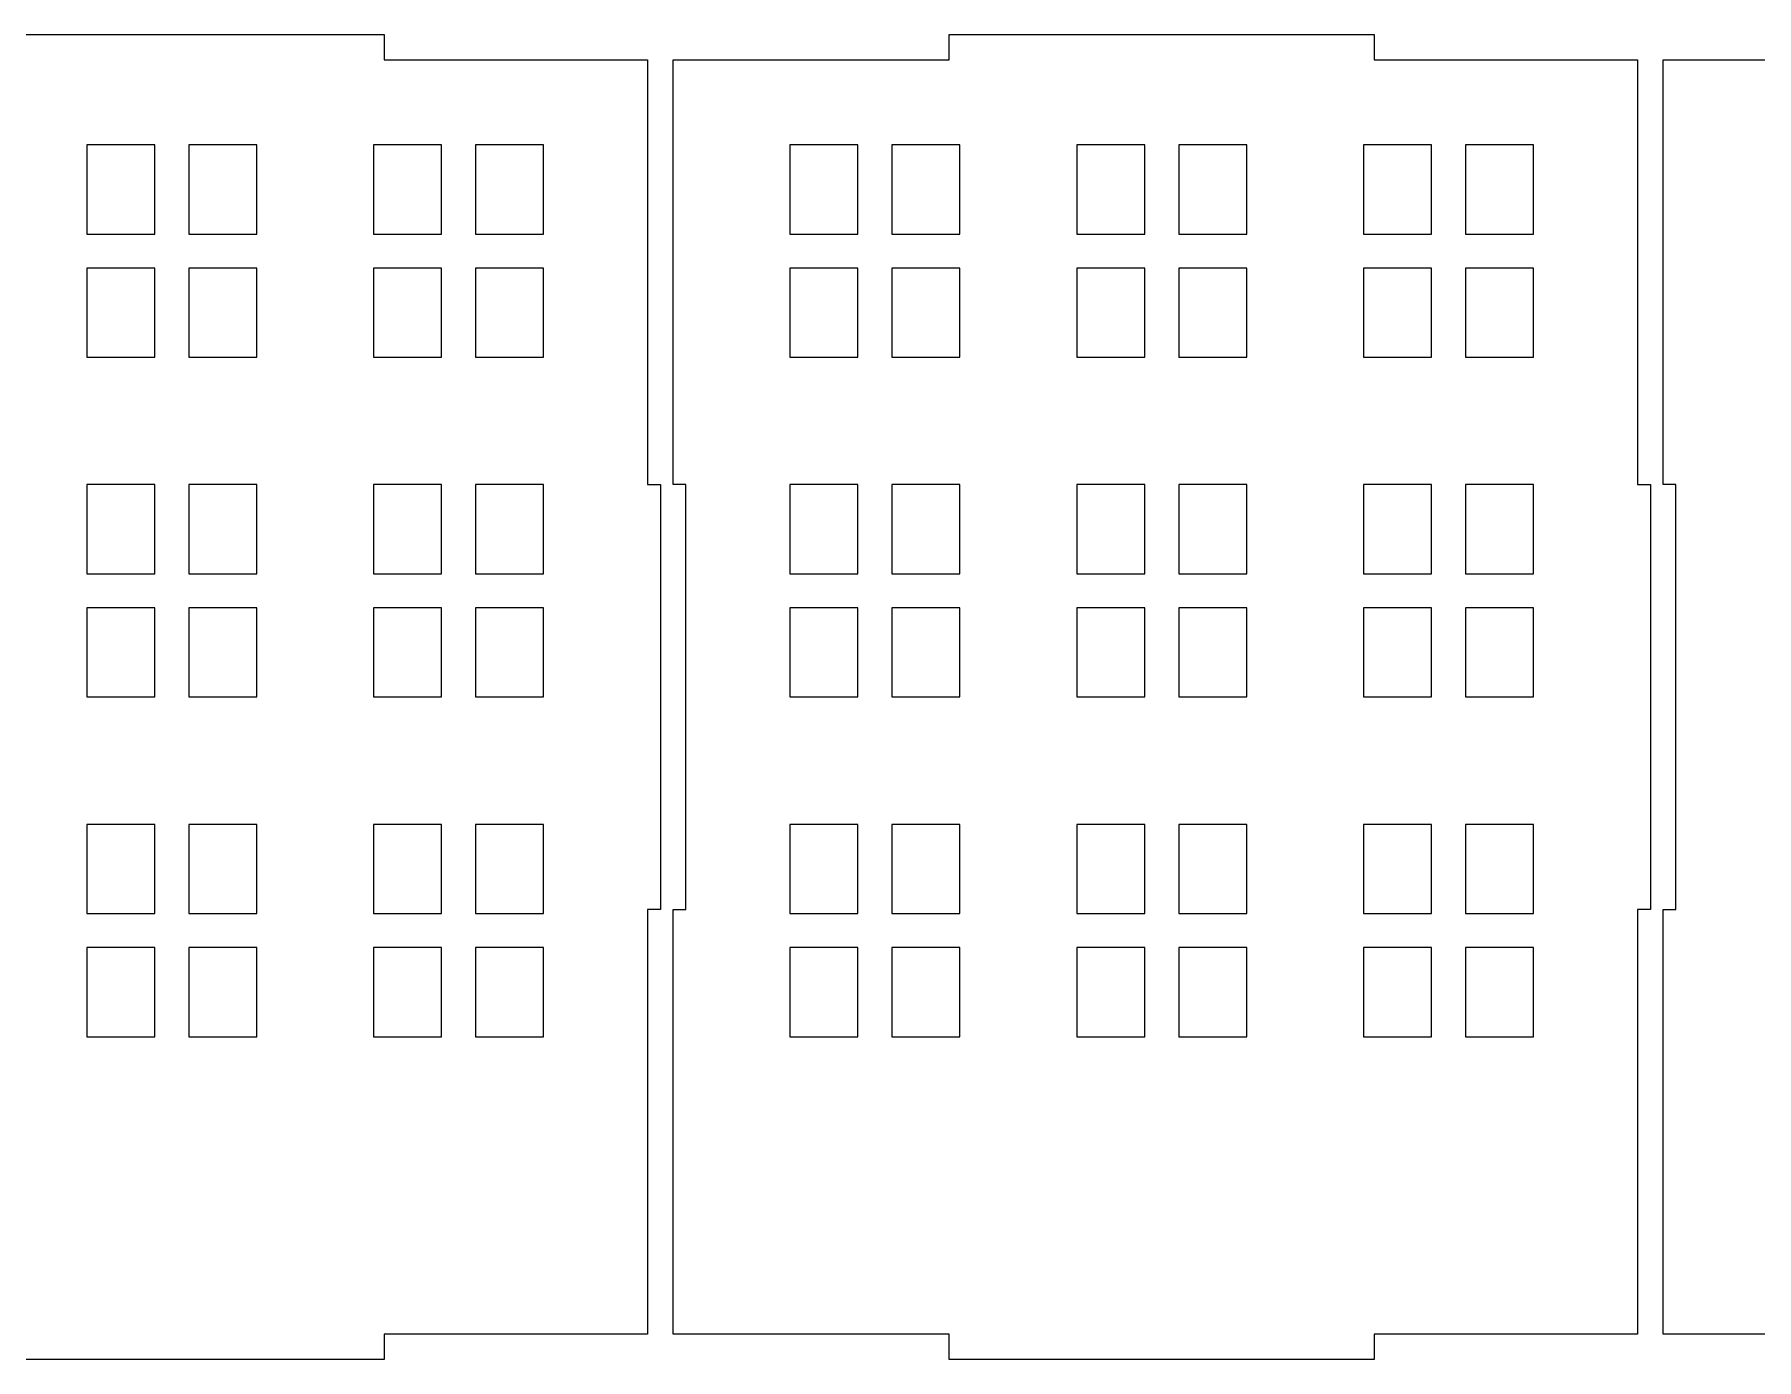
# Model space of a CAD drawing. Header units: millimetres. Extents: x -866 to 866, y -303 to 303.
# Drawn here: x -550.7 to -145.4, y -302.9 to 9.1 of the extents above; entities that cross this region are included whole.
import ezdxf

# ---------------------------------------------------------------- set-up
doc = ezdxf.new("R2010")
doc.units = ezdxf.units.MM
doc.header["$MEASUREMENT"] = 0
doc.layers.add('Camada 1', color=7, linetype='Continuous')

msp = doc.modelspace()

# ---------------------------------------------------------------- linework, layer by layer
at = {"layer": 'Camada 1', "color": 250, "lineweight": 20}
for points, knots in [([(-403.39, -196.8926), (-403.39, -196.8926), (-403.39, -96.8926), (-403.39, -96.8926), (-403.39, -96.8926), (-403.39, -96.8926), (-406.39, -96.8926), (-406.39, -96.8926), (-406.39, -96.8926), (-406.39, -96.8926), (-406.39, 3.1074), (-406.39, 3.1074), (-406.39, 3.1074), (-406.39, 3.1074), (-468.39, 3.1074), (-468.39, 3.1074), (-468.39, 3.1074), (-468.39, 3.1074), (-468.39, 9.1074), (-468.39, 9.1074), (-468.39, 9.1074), (-468.39, 9.1074), (-568.39, 9.1074), (-568.39, 9.1074), (-568.39, 9.1074), (-568.39, 9.1074), (-568.39, 3.1074), (-568.39, 3.1074), (-568.39, 3.1074), (-568.39, 3.1074), (-633.39, 3.1074), (-633.39, 3.1074), (-633.39, 3.1074), (-633.39, 3.1074), (-633.39, -96.8926), (-633.39, -96.8926), (-633.39, -96.8926), (-633.39, -96.8926), (-630.39, -96.8926), (-630.39, -96.8926), (-630.39, -96.8926), (-630.39, -96.8926), (-630.39, -196.8926), (-630.39, -196.8926), (-630.39, -196.8926), (-630.39, -196.8926), (-633.39, -196.8926), (-633.39, -196.8926), (-633.39, -196.8926), (-633.39, -196.8926), (-633.39, -296.8926), (-633.39, -296.8926), (-633.39, -296.8926), (-633.39, -296.8926), (-568.39, -296.8926), (-568.39, -296.8926), (-568.39, -296.8926), (-568.39, -296.8926), (-568.39, -302.8926), (-568.39, -302.8926), (-568.39, -302.8926), (-568.39, -302.8926), (-468.39, -302.8926), (-468.39, -302.8926), (-468.39, -302.8926), (-468.39, -302.8926), (-468.39, -296.8926), (-468.39, -296.8926), (-468.39, -296.8926), (-468.39, -296.8926), (-406.39, -296.8926), (-406.39, -296.8926), (-406.39, -296.8926), (-406.39, -296.8926), (-406.39, -196.8926), (-406.39, -196.8926), (-406.39, -196.8926), (-406.39, -196.8926), (-403.39, -196.8926), (-403.39, -196.8926)], [0, 0, 0, 0, 0.04761905, 0.04761905, 0.04761905, 0.04761905, 0.0952381, 0.0952381, 0.0952381, 0.0952381, 0.14285714, 0.14285714, 0.14285714, 0.14285714, 0.19047619, 0.19047619, 0.19047619, 0.19047619, 0.23809524, 0.23809524, 0.23809524, 0.23809524, 0.28571429, 0.28571429, 0.28571429, 0.28571429, 0.33333333, 0.33333333, 0.33333333, 0.33333333, 0.38095238, 0.38095238, 0.38095238, 0.38095238, 0.42857143, 0.42857143, 0.42857143, 0.42857143, 0.47619048, 0.47619048, 0.47619048, 0.47619048, 0.52380952, 0.52380952, 0.52380952, 0.52380952, 0.57142857, 0.57142857, 0.57142857, 0.57142857, 0.61904762, 0.61904762, 0.61904762, 0.61904762, 0.66666667, 0.66666667, 0.66666667, 0.66666667, 0.71428571, 0.71428571, 0.71428571, 0.71428571, 0.76190476, 0.76190476, 0.76190476, 0.76190476, 0.80952381, 0.80952381, 0.80952381, 0.80952381, 0.85714286, 0.85714286, 0.85714286, 0.85714286, 0.9047619, 0.9047619, 0.9047619, 0.9047619, 1, 1, 1, 1]), ([(-170.39, -196.8926), (-170.39, -196.8926), (-170.39, -96.8926), (-170.39, -96.8926), (-170.39, -96.8926), (-170.39, -96.8926), (-173.39, -96.8926), (-173.39, -96.8926), (-173.39, -96.8926), (-173.39, -96.8926), (-173.39, 3.1074), (-173.39, 3.1074), (-173.39, 3.1074), (-173.39, 3.1074), (-235.39, 3.1074), (-235.39, 3.1074), (-235.39, 3.1074), (-235.39, 3.1074), (-235.39, 9.1074), (-235.39, 9.1074), (-235.39, 9.1074), (-235.39, 9.1074), (-335.39, 9.1074), (-335.39, 9.1074), (-335.39, 9.1074), (-335.39, 9.1074), (-335.39, 3.1074), (-335.39, 3.1074), (-335.39, 3.1074), (-335.39, 3.1074), (-400.39, 3.1074), (-400.39, 3.1074), (-400.39, 3.1074), (-400.39, 3.1074), (-400.39, -96.8926), (-400.39, -96.8926), (-400.39, -96.8926), (-400.39, -96.8926), (-397.39, -96.8926), (-397.39, -96.8926), (-397.39, -96.8926), (-397.39, -96.8926), (-397.39, -196.8926), (-397.39, -196.8926), (-397.39, -196.8926), (-397.39, -196.8926), (-400.39, -196.8926), (-400.39, -196.8926), (-400.39, -196.8926), (-400.39, -196.8926), (-400.39, -296.8926), (-400.39, -296.8926), (-400.39, -296.8926), (-400.39, -296.8926), (-335.39, -296.8926), (-335.39, -296.8926), (-335.39, -296.8926), (-335.39, -296.8926), (-335.39, -302.8926), (-335.39, -302.8926), (-335.39, -302.8926), (-335.39, -302.8926), (-235.39, -302.8926), (-235.39, -302.8926), (-235.39, -302.8926), (-235.39, -302.8926), (-235.39, -296.8926), (-235.39, -296.8926), (-235.39, -296.8926), (-235.39, -296.8926), (-173.39, -296.8926), (-173.39, -296.8926), (-173.39, -296.8926), (-173.39, -296.8926), (-173.39, -196.8926), (-173.39, -196.8926), (-173.39, -196.8926), (-173.39, -196.8926), (-170.39, -196.8926), (-170.39, -196.8926)], [0, 0, 0, 0, 0.04761905, 0.04761905, 0.04761905, 0.04761905, 0.0952381, 0.0952381, 0.0952381, 0.0952381, 0.14285714, 0.14285714, 0.14285714, 0.14285714, 0.19047619, 0.19047619, 0.19047619, 0.19047619, 0.23809524, 0.23809524, 0.23809524, 0.23809524, 0.28571429, 0.28571429, 0.28571429, 0.28571429, 0.33333333, 0.33333333, 0.33333333, 0.33333333, 0.38095238, 0.38095238, 0.38095238, 0.38095238, 0.42857143, 0.42857143, 0.42857143, 0.42857143, 0.47619048, 0.47619048, 0.47619048, 0.47619048, 0.52380952, 0.52380952, 0.52380952, 0.52380952, 0.57142857, 0.57142857, 0.57142857, 0.57142857, 0.61904762, 0.61904762, 0.61904762, 0.61904762, 0.66666667, 0.66666667, 0.66666667, 0.66666667, 0.71428571, 0.71428571, 0.71428571, 0.71428571, 0.76190476, 0.76190476, 0.76190476, 0.76190476, 0.80952381, 0.80952381, 0.80952381, 0.80952381, 0.85714286, 0.85714286, 0.85714286, 0.85714286, 0.9047619, 0.9047619, 0.9047619, 0.9047619, 1, 1, 1, 1]), ([(62.61, -196.8926), (62.61, -196.8926), (62.61, -96.8926), (62.61, -96.8926), (62.61, -96.8926), (62.61, -96.8926), (59.61, -96.8926), (59.61, -96.8926), (59.61, -96.8926), (59.61, -96.8926), (59.61, 3.1074), (59.61, 3.1074), (59.61, 3.1074), (59.61, 3.1074), (-2.39, 3.1074), (-2.39, 3.1074), (-2.39, 3.1074), (-2.39, 3.1074), (-2.39, 9.1074), (-2.39, 9.1074), (-2.39, 9.1074), (-2.39, 9.1074), (-102.39, 9.1074), (-102.39, 9.1074), (-102.39, 9.1074), (-102.39, 9.1074), (-102.39, 3.1074), (-102.39, 3.1074), (-102.39, 3.1074), (-102.39, 3.1074), (-167.39, 3.1074), (-167.39, 3.1074), (-167.39, 3.1074), (-167.39, 3.1074), (-167.39, -96.8926), (-167.39, -96.8926), (-167.39, -96.8926), (-167.39, -96.8926), (-164.39, -96.8926), (-164.39, -96.8926), (-164.39, -96.8926), (-164.39, -96.8926), (-164.39, -196.8926), (-164.39, -196.8926), (-164.39, -196.8926), (-164.39, -196.8926), (-167.39, -196.8926), (-167.39, -196.8926), (-167.39, -196.8926), (-167.39, -196.8926), (-167.39, -296.8926), (-167.39, -296.8926), (-167.39, -296.8926), (-167.39, -296.8926), (-102.39, -296.8926), (-102.39, -296.8926), (-102.39, -296.8926), (-102.39, -296.8926), (-102.39, -302.8926), (-102.39, -302.8926), (-102.39, -302.8926), (-102.39, -302.8926), (-2.39, -302.8926), (-2.39, -302.8926), (-2.39, -302.8926), (-2.39, -302.8926), (-2.39, -296.8926), (-2.39, -296.8926), (-2.39, -296.8926), (-2.39, -296.8926), (59.61, -296.8926), (59.61, -296.8926), (59.61, -296.8926), (59.61, -296.8926), (59.61, -196.8926), (59.61, -196.8926), (59.61, -196.8926), (59.61, -196.8926), (62.61, -196.8926), (62.61, -196.8926)], [0, 0, 0, 0, 0.04761905, 0.04761905, 0.04761905, 0.04761905, 0.0952381, 0.0952381, 0.0952381, 0.0952381, 0.14285714, 0.14285714, 0.14285714, 0.14285714, 0.19047619, 0.19047619, 0.19047619, 0.19047619, 0.23809524, 0.23809524, 0.23809524, 0.23809524, 0.28571429, 0.28571429, 0.28571429, 0.28571429, 0.33333333, 0.33333333, 0.33333333, 0.33333333, 0.38095238, 0.38095238, 0.38095238, 0.38095238, 0.42857143, 0.42857143, 0.42857143, 0.42857143, 0.47619048, 0.47619048, 0.47619048, 0.47619048, 0.52380952, 0.52380952, 0.52380952, 0.52380952, 0.57142857, 0.57142857, 0.57142857, 0.57142857, 0.61904762, 0.61904762, 0.61904762, 0.61904762, 0.66666667, 0.66666667, 0.66666667, 0.66666667, 0.71428571, 0.71428571, 0.71428571, 0.71428571, 0.76190476, 0.76190476, 0.76190476, 0.76190476, 0.80952381, 0.80952381, 0.80952381, 0.80952381, 0.85714286, 0.85714286, 0.85714286, 0.85714286, 0.9047619, 0.9047619, 0.9047619, 0.9047619, 1, 1, 1, 1]), ([(-522.39, -37.8926), (-522.39, -37.8926), (-538.39, -37.8926), (-538.39, -37.8926), (-538.39, -37.8926), (-538.39, -37.8926), (-538.39, -16.8926), (-538.39, -16.8926), (-538.39, -16.8926), (-538.39, -16.8926), (-522.39, -16.8926), (-522.39, -16.8926), (-522.39, -16.8926), (-522.39, -16.8926), (-522.39, -37.8926), (-522.39, -37.8926)], [0, 0, 0, 0, 0.2, 0.2, 0.2, 0.2, 0.4, 0.4, 0.4, 0.4, 0.6, 0.6, 0.6, 0.6, 1, 1, 1, 1]), ([(-514.39, -37.8926), (-514.39, -37.8926), (-514.39, -16.8926), (-514.39, -16.8926), (-514.39, -16.8926), (-514.39, -16.8926), (-498.39, -16.8926), (-498.39, -16.8926), (-498.39, -16.8926), (-498.39, -16.8926), (-498.39, -37.8926), (-498.39, -37.8926), (-498.39, -37.8926), (-498.39, -37.8926), (-514.39, -37.8926), (-514.39, -37.8926)], [0, 0, 0, 0, 0.2, 0.2, 0.2, 0.2, 0.4, 0.4, 0.4, 0.4, 0.6, 0.6, 0.6, 0.6, 1, 1, 1, 1]), ([(-454.89, -37.8926), (-454.89, -37.8926), (-470.89, -37.8926), (-470.89, -37.8926), (-470.89, -37.8926), (-470.89, -37.8926), (-470.89, -16.8926), (-470.89, -16.8926), (-470.89, -16.8926), (-470.89, -16.8926), (-454.89, -16.8926), (-454.89, -16.8926), (-454.89, -16.8926), (-454.89, -16.8926), (-454.89, -37.8926), (-454.89, -37.8926)], [0, 0, 0, 0, 0.2, 0.2, 0.2, 0.2, 0.4, 0.4, 0.4, 0.4, 0.6, 0.6, 0.6, 0.6, 1, 1, 1, 1]), ([(-446.89, -37.8926), (-446.89, -37.8926), (-446.89, -16.8926), (-446.89, -16.8926), (-446.89, -16.8926), (-446.89, -16.8926), (-430.89, -16.8926), (-430.89, -16.8926), (-430.89, -16.8926), (-430.89, -16.8926), (-430.89, -37.8926), (-430.89, -37.8926), (-430.89, -37.8926), (-430.89, -37.8926), (-446.89, -37.8926), (-446.89, -37.8926)], [0, 0, 0, 0, 0.2, 0.2, 0.2, 0.2, 0.4, 0.4, 0.4, 0.4, 0.6, 0.6, 0.6, 0.6, 1, 1, 1, 1]), ([(-356.89, -37.8926), (-356.89, -37.8926), (-372.89, -37.8926), (-372.89, -37.8926), (-372.89, -37.8926), (-372.89, -37.8926), (-372.89, -16.8926), (-372.89, -16.8926), (-372.89, -16.8926), (-372.89, -16.8926), (-356.89, -16.8926), (-356.89, -16.8926), (-356.89, -16.8926), (-356.89, -16.8926), (-356.89, -37.8926), (-356.89, -37.8926)], [0, 0, 0, 0, 0.2, 0.2, 0.2, 0.2, 0.4, 0.4, 0.4, 0.4, 0.6, 0.6, 0.6, 0.6, 1, 1, 1, 1]), ([(-332.89, -37.8926), (-332.89, -37.8926), (-348.89, -37.8926), (-348.89, -37.8926), (-348.89, -37.8926), (-348.89, -37.8926), (-348.89, -16.8926), (-348.89, -16.8926), (-348.89, -16.8926), (-348.89, -16.8926), (-332.89, -16.8926), (-332.89, -16.8926), (-332.89, -16.8926), (-332.89, -16.8926), (-332.89, -37.8926), (-332.89, -37.8926)], [0, 0, 0, 0, 0.2, 0.2, 0.2, 0.2, 0.4, 0.4, 0.4, 0.4, 0.6, 0.6, 0.6, 0.6, 1, 1, 1, 1]), ([(-289.39, -37.8926), (-289.39, -37.8926), (-305.39, -37.8926), (-305.39, -37.8926), (-305.39, -37.8926), (-305.39, -37.8926), (-305.39, -16.8926), (-305.39, -16.8926), (-305.39, -16.8926), (-305.39, -16.8926), (-289.39, -16.8926), (-289.39, -16.8926), (-289.39, -16.8926), (-289.39, -16.8926), (-289.39, -37.8926), (-289.39, -37.8926)], [0, 0, 0, 0, 0.2, 0.2, 0.2, 0.2, 0.4, 0.4, 0.4, 0.4, 0.6, 0.6, 0.6, 0.6, 1, 1, 1, 1]), ([(-281.39, -37.8926), (-281.39, -37.8926), (-281.39, -16.8926), (-281.39, -16.8926), (-281.39, -16.8926), (-281.39, -16.8926), (-265.39, -16.8926), (-265.39, -16.8926), (-265.39, -16.8926), (-265.39, -16.8926), (-265.39, -37.8926), (-265.39, -37.8926), (-265.39, -37.8926), (-265.39, -37.8926), (-281.39, -37.8926), (-281.39, -37.8926)], [0, 0, 0, 0, 0.2, 0.2, 0.2, 0.2, 0.4, 0.4, 0.4, 0.4, 0.6, 0.6, 0.6, 0.6, 1, 1, 1, 1]), ([(-221.89, -37.8926), (-221.89, -37.8926), (-237.89, -37.8926), (-237.89, -37.8926), (-237.89, -37.8926), (-237.89, -37.8926), (-237.89, -16.8926), (-237.89, -16.8926), (-237.89, -16.8926), (-237.89, -16.8926), (-221.89, -16.8926), (-221.89, -16.8926), (-221.89, -16.8926), (-221.89, -16.8926), (-221.89, -37.8926), (-221.89, -37.8926)], [0, 0, 0, 0, 0.2, 0.2, 0.2, 0.2, 0.4, 0.4, 0.4, 0.4, 0.6, 0.6, 0.6, 0.6, 1, 1, 1, 1]), ([(-213.89, -37.8926), (-213.89, -37.8926), (-213.89, -16.8926), (-213.89, -16.8926), (-213.89, -16.8926), (-213.89, -16.8926), (-197.89, -16.8926), (-197.89, -16.8926), (-197.89, -16.8926), (-197.89, -16.8926), (-197.89, -37.8926), (-197.89, -37.8926), (-197.89, -37.8926), (-197.89, -37.8926), (-213.89, -37.8926), (-213.89, -37.8926)], [0, 0, 0, 0, 0.2, 0.2, 0.2, 0.2, 0.4, 0.4, 0.4, 0.4, 0.6, 0.6, 0.6, 0.6, 1, 1, 1, 1]), ([(-522.39, -66.8926), (-522.39, -66.8926), (-538.39, -66.8926), (-538.39, -66.8926), (-538.39, -66.8926), (-538.39, -66.8926), (-538.39, -45.8926), (-538.39, -45.8926), (-538.39, -45.8926), (-538.39, -45.8926), (-522.39, -45.8926), (-522.39, -45.8926), (-522.39, -45.8926), (-522.39, -45.8926), (-522.39, -66.8926), (-522.39, -66.8926)], [0, 0, 0, 0, 0.2, 0.2, 0.2, 0.2, 0.4, 0.4, 0.4, 0.4, 0.6, 0.6, 0.6, 0.6, 1, 1, 1, 1]), ([(-498.39, -66.8926), (-498.39, -66.8926), (-514.39, -66.8926), (-514.39, -66.8926), (-514.39, -66.8926), (-514.39, -66.8926), (-514.39, -45.8926), (-514.39, -45.8926), (-514.39, -45.8926), (-514.39, -45.8926), (-498.39, -45.8926), (-498.39, -45.8926), (-498.39, -45.8926), (-498.39, -45.8926), (-498.39, -66.8926), (-498.39, -66.8926)], [0, 0, 0, 0, 0.2, 0.2, 0.2, 0.2, 0.4, 0.4, 0.4, 0.4, 0.6, 0.6, 0.6, 0.6, 1, 1, 1, 1]), ([(-470.89, -66.8926), (-470.89, -66.8926), (-470.89, -45.8926), (-470.89, -45.8926), (-470.89, -45.8926), (-470.89, -45.8926), (-454.89, -45.8926), (-454.89, -45.8926), (-454.89, -45.8926), (-454.89, -45.8926), (-454.89, -66.8926), (-454.89, -66.8926), (-454.89, -66.8926), (-454.89, -66.8926), (-470.89, -66.8926), (-470.89, -66.8926)], [0, 0, 0, 0, 0.2, 0.2, 0.2, 0.2, 0.4, 0.4, 0.4, 0.4, 0.6, 0.6, 0.6, 0.6, 1, 1, 1, 1]), ([(-446.89, -66.8926), (-446.89, -66.8926), (-446.89, -45.8926), (-446.89, -45.8926), (-446.89, -45.8926), (-446.89, -45.8926), (-430.89, -45.8926), (-430.89, -45.8926), (-430.89, -45.8926), (-430.89, -45.8926), (-430.89, -66.8926), (-430.89, -66.8926), (-430.89, -66.8926), (-430.89, -66.8926), (-446.89, -66.8926), (-446.89, -66.8926)], [0, 0, 0, 0, 0.2, 0.2, 0.2, 0.2, 0.4, 0.4, 0.4, 0.4, 0.6, 0.6, 0.6, 0.6, 1, 1, 1, 1]), ([(-356.89, -66.8926), (-356.89, -66.8926), (-372.89, -66.8926), (-372.89, -66.8926), (-372.89, -66.8926), (-372.89, -66.8926), (-372.89, -45.8926), (-372.89, -45.8926), (-372.89, -45.8926), (-372.89, -45.8926), (-356.89, -45.8926), (-356.89, -45.8926), (-356.89, -45.8926), (-356.89, -45.8926), (-356.89, -66.8926), (-356.89, -66.8926)], [0, 0, 0, 0, 0.2, 0.2, 0.2, 0.2, 0.4, 0.4, 0.4, 0.4, 0.6, 0.6, 0.6, 0.6, 1, 1, 1, 1]), ([(-332.89, -66.8926), (-332.89, -66.8926), (-348.89, -66.8926), (-348.89, -66.8926), (-348.89, -66.8926), (-348.89, -66.8926), (-348.89, -45.8926), (-348.89, -45.8926), (-348.89, -45.8926), (-348.89, -45.8926), (-332.89, -45.8926), (-332.89, -45.8926), (-332.89, -45.8926), (-332.89, -45.8926), (-332.89, -66.8926), (-332.89, -66.8926)], [0, 0, 0, 0, 0.2, 0.2, 0.2, 0.2, 0.4, 0.4, 0.4, 0.4, 0.6, 0.6, 0.6, 0.6, 1, 1, 1, 1]), ([(-289.39, -66.8926), (-289.39, -66.8926), (-305.39, -66.8926), (-305.39, -66.8926), (-305.39, -66.8926), (-305.39, -66.8926), (-305.39, -45.8926), (-305.39, -45.8926), (-305.39, -45.8926), (-305.39, -45.8926), (-289.39, -45.8926), (-289.39, -45.8926), (-289.39, -45.8926), (-289.39, -45.8926), (-289.39, -66.8926), (-289.39, -66.8926)], [0, 0, 0, 0, 0.2, 0.2, 0.2, 0.2, 0.4, 0.4, 0.4, 0.4, 0.6, 0.6, 0.6, 0.6, 1, 1, 1, 1]), ([(-265.39, -66.8926), (-265.39, -66.8926), (-281.39, -66.8926), (-281.39, -66.8926), (-281.39, -66.8926), (-281.39, -66.8926), (-281.39, -45.8926), (-281.39, -45.8926), (-281.39, -45.8926), (-281.39, -45.8926), (-265.39, -45.8926), (-265.39, -45.8926), (-265.39, -45.8926), (-265.39, -45.8926), (-265.39, -66.8926), (-265.39, -66.8926)], [0, 0, 0, 0, 0.2, 0.2, 0.2, 0.2, 0.4, 0.4, 0.4, 0.4, 0.6, 0.6, 0.6, 0.6, 1, 1, 1, 1]), ([(-237.89, -66.8926), (-237.89, -66.8926), (-237.89, -45.8926), (-237.89, -45.8926), (-237.89, -45.8926), (-237.89, -45.8926), (-221.89, -45.8926), (-221.89, -45.8926), (-221.89, -45.8926), (-221.89, -45.8926), (-221.89, -66.8926), (-221.89, -66.8926), (-221.89, -66.8926), (-221.89, -66.8926), (-237.89, -66.8926), (-237.89, -66.8926)], [0, 0, 0, 0, 0.2, 0.2, 0.2, 0.2, 0.4, 0.4, 0.4, 0.4, 0.6, 0.6, 0.6, 0.6, 1, 1, 1, 1]), ([(-213.89, -66.8926), (-213.89, -66.8926), (-213.89, -45.8926), (-213.89, -45.8926), (-213.89, -45.8926), (-213.89, -45.8926), (-197.89, -45.8926), (-197.89, -45.8926), (-197.89, -45.8926), (-197.89, -45.8926), (-197.89, -66.8926), (-197.89, -66.8926), (-197.89, -66.8926), (-197.89, -66.8926), (-213.89, -66.8926), (-213.89, -66.8926)], [0, 0, 0, 0, 0.2, 0.2, 0.2, 0.2, 0.4, 0.4, 0.4, 0.4, 0.6, 0.6, 0.6, 0.6, 1, 1, 1, 1]), ([(-538.39, -117.8926), (-538.39, -117.8926), (-538.39, -96.8926), (-538.39, -96.8926), (-538.39, -96.8926), (-538.39, -96.8926), (-522.39, -96.8926), (-522.39, -96.8926), (-522.39, -96.8926), (-522.39, -96.8926), (-522.39, -117.8926), (-522.39, -117.8926), (-522.39, -117.8926), (-522.39, -117.8926), (-538.39, -117.8926), (-538.39, -117.8926)], [0, 0, 0, 0, 0.2, 0.2, 0.2, 0.2, 0.4, 0.4, 0.4, 0.4, 0.6, 0.6, 0.6, 0.6, 1, 1, 1, 1]), ([(-514.39, -117.8926), (-514.39, -117.8926), (-514.39, -96.8926), (-514.39, -96.8926), (-514.39, -96.8926), (-514.39, -96.8926), (-498.39, -96.8926), (-498.39, -96.8926), (-498.39, -96.8926), (-498.39, -96.8926), (-498.39, -117.8926), (-498.39, -117.8926), (-498.39, -117.8926), (-498.39, -117.8926), (-514.39, -117.8926), (-514.39, -117.8926)], [0, 0, 0, 0, 0.2, 0.2, 0.2, 0.2, 0.4, 0.4, 0.4, 0.4, 0.6, 0.6, 0.6, 0.6, 1, 1, 1, 1]), ([(-470.89, -117.8926), (-470.89, -117.8926), (-470.89, -96.8926), (-470.89, -96.8926), (-470.89, -96.8926), (-470.89, -96.8926), (-454.89, -96.8926), (-454.89, -96.8926), (-454.89, -96.8926), (-454.89, -96.8926), (-454.89, -117.8926), (-454.89, -117.8926), (-454.89, -117.8926), (-454.89, -117.8926), (-470.89, -117.8926), (-470.89, -117.8926)], [0, 0, 0, 0, 0.2, 0.2, 0.2, 0.2, 0.4, 0.4, 0.4, 0.4, 0.6, 0.6, 0.6, 0.6, 1, 1, 1, 1]), ([(-446.89, -117.8926), (-446.89, -117.8926), (-446.89, -96.8926), (-446.89, -96.8926), (-446.89, -96.8926), (-446.89, -96.8926), (-430.89, -96.8926), (-430.89, -96.8926), (-430.89, -96.8926), (-430.89, -96.8926), (-430.89, -117.8926), (-430.89, -117.8926), (-430.89, -117.8926), (-430.89, -117.8926), (-446.89, -117.8926), (-446.89, -117.8926)], [0, 0, 0, 0, 0.2, 0.2, 0.2, 0.2, 0.4, 0.4, 0.4, 0.4, 0.6, 0.6, 0.6, 0.6, 1, 1, 1, 1]), ([(-356.89, -96.8926), (-356.89, -96.8926), (-356.89, -117.8926), (-356.89, -117.8926), (-356.89, -117.8926), (-356.89, -117.8926), (-372.89, -117.8926), (-372.89, -117.8926), (-372.89, -117.8926), (-372.89, -117.8926), (-372.89, -96.8926), (-372.89, -96.8926), (-372.89, -96.8926), (-372.89, -96.8926), (-356.89, -96.8926), (-356.89, -96.8926)], [0, 0, 0, 0, 0.2, 0.2, 0.2, 0.2, 0.4, 0.4, 0.4, 0.4, 0.6, 0.6, 0.6, 0.6, 1, 1, 1, 1]), ([(-332.89, -96.8926), (-332.89, -96.8926), (-332.89, -117.8926), (-332.89, -117.8926), (-332.89, -117.8926), (-332.89, -117.8926), (-348.89, -117.8926), (-348.89, -117.8926), (-348.89, -117.8926), (-348.89, -117.8926), (-348.89, -96.8926), (-348.89, -96.8926), (-348.89, -96.8926), (-348.89, -96.8926), (-332.89, -96.8926), (-332.89, -96.8926)], [0, 0, 0, 0, 0.2, 0.2, 0.2, 0.2, 0.4, 0.4, 0.4, 0.4, 0.6, 0.6, 0.6, 0.6, 1, 1, 1, 1]), ([(-305.39, -117.8926), (-305.39, -117.8926), (-305.39, -96.8926), (-305.39, -96.8926), (-305.39, -96.8926), (-305.39, -96.8926), (-289.39, -96.8926), (-289.39, -96.8926), (-289.39, -96.8926), (-289.39, -96.8926), (-289.39, -117.8926), (-289.39, -117.8926), (-289.39, -117.8926), (-289.39, -117.8926), (-305.39, -117.8926), (-305.39, -117.8926)], [0, 0, 0, 0, 0.2, 0.2, 0.2, 0.2, 0.4, 0.4, 0.4, 0.4, 0.6, 0.6, 0.6, 0.6, 1, 1, 1, 1]), ([(-281.39, -117.8926), (-281.39, -117.8926), (-281.39, -96.8926), (-281.39, -96.8926), (-281.39, -96.8926), (-281.39, -96.8926), (-265.39, -96.8926), (-265.39, -96.8926), (-265.39, -96.8926), (-265.39, -96.8926), (-265.39, -117.8926), (-265.39, -117.8926), (-265.39, -117.8926), (-265.39, -117.8926), (-281.39, -117.8926), (-281.39, -117.8926)], [0, 0, 0, 0, 0.2, 0.2, 0.2, 0.2, 0.4, 0.4, 0.4, 0.4, 0.6, 0.6, 0.6, 0.6, 1, 1, 1, 1]), ([(-237.89, -117.8926), (-237.89, -117.8926), (-237.89, -96.8926), (-237.89, -96.8926), (-237.89, -96.8926), (-237.89, -96.8926), (-221.89, -96.8926), (-221.89, -96.8926), (-221.89, -96.8926), (-221.89, -96.8926), (-221.89, -117.8926), (-221.89, -117.8926), (-221.89, -117.8926), (-221.89, -117.8926), (-237.89, -117.8926), (-237.89, -117.8926)], [0, 0, 0, 0, 0.2, 0.2, 0.2, 0.2, 0.4, 0.4, 0.4, 0.4, 0.6, 0.6, 0.6, 0.6, 1, 1, 1, 1]), ([(-213.89, -117.8926), (-213.89, -117.8926), (-213.89, -96.8926), (-213.89, -96.8926), (-213.89, -96.8926), (-213.89, -96.8926), (-197.89, -96.8926), (-197.89, -96.8926), (-197.89, -96.8926), (-197.89, -96.8926), (-197.89, -117.8926), (-197.89, -117.8926), (-197.89, -117.8926), (-197.89, -117.8926), (-213.89, -117.8926), (-213.89, -117.8926)], [0, 0, 0, 0, 0.2, 0.2, 0.2, 0.2, 0.4, 0.4, 0.4, 0.4, 0.6, 0.6, 0.6, 0.6, 1, 1, 1, 1]), ([(-538.39, -146.8926), (-538.39, -146.8926), (-538.39, -125.8926), (-538.39, -125.8926), (-538.39, -125.8926), (-538.39, -125.8926), (-522.39, -125.8926), (-522.39, -125.8926), (-522.39, -125.8926), (-522.39, -125.8926), (-522.39, -146.8926), (-522.39, -146.8926), (-522.39, -146.8926), (-522.39, -146.8926), (-538.39, -146.8926), (-538.39, -146.8926)], [0, 0, 0, 0, 0.2, 0.2, 0.2, 0.2, 0.4, 0.4, 0.4, 0.4, 0.6, 0.6, 0.6, 0.6, 1, 1, 1, 1]), ([(-514.39, -146.8926), (-514.39, -146.8926), (-514.39, -125.8926), (-514.39, -125.8926), (-514.39, -125.8926), (-514.39, -125.8926), (-498.39, -125.8926), (-498.39, -125.8926), (-498.39, -125.8926), (-498.39, -125.8926), (-498.39, -146.8926), (-498.39, -146.8926), (-498.39, -146.8926), (-498.39, -146.8926), (-514.39, -146.8926), (-514.39, -146.8926)], [0, 0, 0, 0, 0.2, 0.2, 0.2, 0.2, 0.4, 0.4, 0.4, 0.4, 0.6, 0.6, 0.6, 0.6, 1, 1, 1, 1]), ([(-470.89, -146.8926), (-470.89, -146.8926), (-470.89, -125.8926), (-470.89, -125.8926), (-470.89, -125.8926), (-470.89, -125.8926), (-454.89, -125.8926), (-454.89, -125.8926), (-454.89, -125.8926), (-454.89, -125.8926), (-454.89, -146.8926), (-454.89, -146.8926), (-454.89, -146.8926), (-454.89, -146.8926), (-470.89, -146.8926), (-470.89, -146.8926)], [0, 0, 0, 0, 0.2, 0.2, 0.2, 0.2, 0.4, 0.4, 0.4, 0.4, 0.6, 0.6, 0.6, 0.6, 1, 1, 1, 1]), ([(-446.89, -146.8926), (-446.89, -146.8926), (-446.89, -125.8926), (-446.89, -125.8926), (-446.89, -125.8926), (-446.89, -125.8926), (-430.89, -125.8926), (-430.89, -125.8926), (-430.89, -125.8926), (-430.89, -125.8926), (-430.89, -146.8926), (-430.89, -146.8926), (-430.89, -146.8926), (-430.89, -146.8926), (-446.89, -146.8926), (-446.89, -146.8926)], [0, 0, 0, 0, 0.2, 0.2, 0.2, 0.2, 0.4, 0.4, 0.4, 0.4, 0.6, 0.6, 0.6, 0.6, 1, 1, 1, 1]), ([(-356.89, -125.8926), (-356.89, -125.8926), (-356.89, -146.8926), (-356.89, -146.8926), (-356.89, -146.8926), (-356.89, -146.8926), (-372.89, -146.8926), (-372.89, -146.8926), (-372.89, -146.8926), (-372.89, -146.8926), (-372.89, -125.8926), (-372.89, -125.8926), (-372.89, -125.8926), (-372.89, -125.8926), (-356.89, -125.8926), (-356.89, -125.8926)], [0, 0, 0, 0, 0.2, 0.2, 0.2, 0.2, 0.4, 0.4, 0.4, 0.4, 0.6, 0.6, 0.6, 0.6, 1, 1, 1, 1]), ([(-332.89, -125.8926), (-332.89, -125.8926), (-332.89, -146.8926), (-332.89, -146.8926), (-332.89, -146.8926), (-332.89, -146.8926), (-348.89, -146.8926), (-348.89, -146.8926), (-348.89, -146.8926), (-348.89, -146.8926), (-348.89, -125.8926), (-348.89, -125.8926), (-348.89, -125.8926), (-348.89, -125.8926), (-332.89, -125.8926), (-332.89, -125.8926)], [0, 0, 0, 0, 0.2, 0.2, 0.2, 0.2, 0.4, 0.4, 0.4, 0.4, 0.6, 0.6, 0.6, 0.6, 1, 1, 1, 1]), ([(-305.39, -146.8926), (-305.39, -146.8926), (-305.39, -125.8926), (-305.39, -125.8926), (-305.39, -125.8926), (-305.39, -125.8926), (-289.39, -125.8926), (-289.39, -125.8926), (-289.39, -125.8926), (-289.39, -125.8926), (-289.39, -146.8926), (-289.39, -146.8926), (-289.39, -146.8926), (-289.39, -146.8926), (-305.39, -146.8926), (-305.39, -146.8926)], [0, 0, 0, 0, 0.2, 0.2, 0.2, 0.2, 0.4, 0.4, 0.4, 0.4, 0.6, 0.6, 0.6, 0.6, 1, 1, 1, 1]), ([(-281.39, -146.8926), (-281.39, -146.8926), (-281.39, -125.8926), (-281.39, -125.8926), (-281.39, -125.8926), (-281.39, -125.8926), (-265.39, -125.8926), (-265.39, -125.8926), (-265.39, -125.8926), (-265.39, -125.8926), (-265.39, -146.8926), (-265.39, -146.8926), (-265.39, -146.8926), (-265.39, -146.8926), (-281.39, -146.8926), (-281.39, -146.8926)], [0, 0, 0, 0, 0.2, 0.2, 0.2, 0.2, 0.4, 0.4, 0.4, 0.4, 0.6, 0.6, 0.6, 0.6, 1, 1, 1, 1]), ([(-237.89, -146.8926), (-237.89, -146.8926), (-237.89, -125.8926), (-237.89, -125.8926), (-237.89, -125.8926), (-237.89, -125.8926), (-221.89, -125.8926), (-221.89, -125.8926), (-221.89, -125.8926), (-221.89, -125.8926), (-221.89, -146.8926), (-221.89, -146.8926), (-221.89, -146.8926), (-221.89, -146.8926), (-237.89, -146.8926), (-237.89, -146.8926)], [0, 0, 0, 0, 0.2, 0.2, 0.2, 0.2, 0.4, 0.4, 0.4, 0.4, 0.6, 0.6, 0.6, 0.6, 1, 1, 1, 1]), ([(-213.89, -146.8926), (-213.89, -146.8926), (-213.89, -125.8926), (-213.89, -125.8926), (-213.89, -125.8926), (-213.89, -125.8926), (-197.89, -125.8926), (-197.89, -125.8926), (-197.89, -125.8926), (-197.89, -125.8926), (-197.89, -146.8926), (-197.89, -146.8926), (-197.89, -146.8926), (-197.89, -146.8926), (-213.89, -146.8926), (-213.89, -146.8926)], [0, 0, 0, 0, 0.2, 0.2, 0.2, 0.2, 0.4, 0.4, 0.4, 0.4, 0.6, 0.6, 0.6, 0.6, 1, 1, 1, 1]), ([(-538.39, -176.8926), (-538.39, -176.8926), (-522.39, -176.8926), (-522.39, -176.8926), (-522.39, -176.8926), (-522.39, -176.8926), (-522.39, -197.8926), (-522.39, -197.8926), (-522.39, -197.8926), (-522.39, -197.8926), (-538.39, -197.8926), (-538.39, -197.8926), (-538.39, -197.8926), (-538.39, -197.8926), (-538.39, -176.8926), (-538.39, -176.8926)], [0, 0, 0, 0, 0.2, 0.2, 0.2, 0.2, 0.4, 0.4, 0.4, 0.4, 0.6, 0.6, 0.6, 0.6, 1, 1, 1, 1]), ([(-514.39, -197.8926), (-514.39, -197.8926), (-514.39, -176.8926), (-514.39, -176.8926), (-514.39, -176.8926), (-514.39, -176.8926), (-498.39, -176.8926), (-498.39, -176.8926), (-498.39, -176.8926), (-498.39, -176.8926), (-498.39, -197.8926), (-498.39, -197.8926), (-498.39, -197.8926), (-498.39, -197.8926), (-514.39, -197.8926), (-514.39, -197.8926)], [0, 0, 0, 0, 0.2, 0.2, 0.2, 0.2, 0.4, 0.4, 0.4, 0.4, 0.6, 0.6, 0.6, 0.6, 1, 1, 1, 1]), ([(-470.89, -197.8926), (-470.89, -197.8926), (-470.89, -176.8926), (-470.89, -176.8926), (-470.89, -176.8926), (-470.89, -176.8926), (-454.89, -176.8926), (-454.89, -176.8926), (-454.89, -176.8926), (-454.89, -176.8926), (-454.89, -197.8926), (-454.89, -197.8926), (-454.89, -197.8926), (-454.89, -197.8926), (-470.89, -197.8926), (-470.89, -197.8926)], [0, 0, 0, 0, 0.2, 0.2, 0.2, 0.2, 0.4, 0.4, 0.4, 0.4, 0.6, 0.6, 0.6, 0.6, 1, 1, 1, 1]), ([(-446.89, -197.8926), (-446.89, -197.8926), (-446.89, -176.8926), (-446.89, -176.8926), (-446.89, -176.8926), (-446.89, -176.8926), (-430.89, -176.8926), (-430.89, -176.8926), (-430.89, -176.8926), (-430.89, -176.8926), (-430.89, -197.8926), (-430.89, -197.8926), (-430.89, -197.8926), (-430.89, -197.8926), (-446.89, -197.8926), (-446.89, -197.8926)], [0, 0, 0, 0, 0.2, 0.2, 0.2, 0.2, 0.4, 0.4, 0.4, 0.4, 0.6, 0.6, 0.6, 0.6, 1, 1, 1, 1]), ([(-356.89, -176.8926), (-356.89, -176.8926), (-356.89, -197.8926), (-356.89, -197.8926), (-356.89, -197.8926), (-356.89, -197.8926), (-372.89, -197.8926), (-372.89, -197.8926), (-372.89, -197.8926), (-372.89, -197.8926), (-372.89, -176.8926), (-372.89, -176.8926), (-372.89, -176.8926), (-372.89, -176.8926), (-356.89, -176.8926), (-356.89, -176.8926)], [0, 0, 0, 0, 0.2, 0.2, 0.2, 0.2, 0.4, 0.4, 0.4, 0.4, 0.6, 0.6, 0.6, 0.6, 1, 1, 1, 1]), ([(-348.89, -176.8926), (-348.89, -176.8926), (-332.89, -176.8926), (-332.89, -176.8926), (-332.89, -176.8926), (-332.89, -176.8926), (-332.89, -197.8926), (-332.89, -197.8926), (-332.89, -197.8926), (-332.89, -197.8926), (-348.89, -197.8926), (-348.89, -197.8926), (-348.89, -197.8926), (-348.89, -197.8926), (-348.89, -176.8926), (-348.89, -176.8926)], [0, 0, 0, 0, 0.2, 0.2, 0.2, 0.2, 0.4, 0.4, 0.4, 0.4, 0.6, 0.6, 0.6, 0.6, 1, 1, 1, 1]), ([(-305.39, -176.8926), (-305.39, -176.8926), (-289.39, -176.8926), (-289.39, -176.8926), (-289.39, -176.8926), (-289.39, -176.8926), (-289.39, -197.8926), (-289.39, -197.8926), (-289.39, -197.8926), (-289.39, -197.8926), (-305.39, -197.8926), (-305.39, -197.8926), (-305.39, -197.8926), (-305.39, -197.8926), (-305.39, -176.8926), (-305.39, -176.8926)], [0, 0, 0, 0, 0.2, 0.2, 0.2, 0.2, 0.4, 0.4, 0.4, 0.4, 0.6, 0.6, 0.6, 0.6, 1, 1, 1, 1]), ([(-281.39, -197.8926), (-281.39, -197.8926), (-281.39, -176.8926), (-281.39, -176.8926), (-281.39, -176.8926), (-281.39, -176.8926), (-265.39, -176.8926), (-265.39, -176.8926), (-265.39, -176.8926), (-265.39, -176.8926), (-265.39, -197.8926), (-265.39, -197.8926), (-265.39, -197.8926), (-265.39, -197.8926), (-281.39, -197.8926), (-281.39, -197.8926)], [0, 0, 0, 0, 0.2, 0.2, 0.2, 0.2, 0.4, 0.4, 0.4, 0.4, 0.6, 0.6, 0.6, 0.6, 1, 1, 1, 1]), ([(-237.89, -197.8926), (-237.89, -197.8926), (-237.89, -176.8926), (-237.89, -176.8926), (-237.89, -176.8926), (-237.89, -176.8926), (-221.89, -176.8926), (-221.89, -176.8926), (-221.89, -176.8926), (-221.89, -176.8926), (-221.89, -197.8926), (-221.89, -197.8926), (-221.89, -197.8926), (-221.89, -197.8926), (-237.89, -197.8926), (-237.89, -197.8926)], [0, 0, 0, 0, 0.2, 0.2, 0.2, 0.2, 0.4, 0.4, 0.4, 0.4, 0.6, 0.6, 0.6, 0.6, 1, 1, 1, 1]), ([(-213.89, -197.8926), (-213.89, -197.8926), (-213.89, -176.8926), (-213.89, -176.8926), (-213.89, -176.8926), (-213.89, -176.8926), (-197.89, -176.8926), (-197.89, -176.8926), (-197.89, -176.8926), (-197.89, -176.8926), (-197.89, -197.8926), (-197.89, -197.8926), (-197.89, -197.8926), (-197.89, -197.8926), (-213.89, -197.8926), (-213.89, -197.8926)], [0, 0, 0, 0, 0.2, 0.2, 0.2, 0.2, 0.4, 0.4, 0.4, 0.4, 0.6, 0.6, 0.6, 0.6, 1, 1, 1, 1]), ([(-538.39, -205.8926), (-538.39, -205.8926), (-522.39, -205.8926), (-522.39, -205.8926), (-522.39, -205.8926), (-522.39, -205.8926), (-522.39, -226.8926), (-522.39, -226.8926), (-522.39, -226.8926), (-522.39, -226.8926), (-538.39, -226.8926), (-538.39, -226.8926), (-538.39, -226.8926), (-538.39, -226.8926), (-538.39, -205.8926), (-538.39, -205.8926)], [0, 0, 0, 0, 0.2, 0.2, 0.2, 0.2, 0.4, 0.4, 0.4, 0.4, 0.6, 0.6, 0.6, 0.6, 1, 1, 1, 1]), ([(-514.39, -226.8926), (-514.39, -226.8926), (-514.39, -205.8926), (-514.39, -205.8926), (-514.39, -205.8926), (-514.39, -205.8926), (-498.39, -205.8926), (-498.39, -205.8926), (-498.39, -205.8926), (-498.39, -205.8926), (-498.39, -226.8926), (-498.39, -226.8926), (-498.39, -226.8926), (-498.39, -226.8926), (-514.39, -226.8926), (-514.39, -226.8926)], [0, 0, 0, 0, 0.2, 0.2, 0.2, 0.2, 0.4, 0.4, 0.4, 0.4, 0.6, 0.6, 0.6, 0.6, 1, 1, 1, 1]), ([(-470.89, -226.8926), (-470.89, -226.8926), (-470.89, -205.8926), (-470.89, -205.8926), (-470.89, -205.8926), (-470.89, -205.8926), (-454.89, -205.8926), (-454.89, -205.8926), (-454.89, -205.8926), (-454.89, -205.8926), (-454.89, -226.8926), (-454.89, -226.8926), (-454.89, -226.8926), (-454.89, -226.8926), (-470.89, -226.8926), (-470.89, -226.8926)], [0, 0, 0, 0, 0.2, 0.2, 0.2, 0.2, 0.4, 0.4, 0.4, 0.4, 0.6, 0.6, 0.6, 0.6, 1, 1, 1, 1]), ([(-446.89, -226.8926), (-446.89, -226.8926), (-446.89, -205.8926), (-446.89, -205.8926), (-446.89, -205.8926), (-446.89, -205.8926), (-430.89, -205.8926), (-430.89, -205.8926), (-430.89, -205.8926), (-430.89, -205.8926), (-430.89, -226.8926), (-430.89, -226.8926), (-430.89, -226.8926), (-430.89, -226.8926), (-446.89, -226.8926), (-446.89, -226.8926)], [0, 0, 0, 0, 0.2, 0.2, 0.2, 0.2, 0.4, 0.4, 0.4, 0.4, 0.6, 0.6, 0.6, 0.6, 1, 1, 1, 1]), ([(-356.89, -205.8926), (-356.89, -205.8926), (-356.89, -226.8926), (-356.89, -226.8926), (-356.89, -226.8926), (-356.89, -226.8926), (-372.89, -226.8926), (-372.89, -226.8926), (-372.89, -226.8926), (-372.89, -226.8926), (-372.89, -205.8926), (-372.89, -205.8926), (-372.89, -205.8926), (-372.89, -205.8926), (-356.89, -205.8926), (-356.89, -205.8926)], [0, 0, 0, 0, 0.2, 0.2, 0.2, 0.2, 0.4, 0.4, 0.4, 0.4, 0.6, 0.6, 0.6, 0.6, 1, 1, 1, 1]), ([(-332.89, -205.8926), (-332.89, -205.8926), (-332.89, -226.8926), (-332.89, -226.8926), (-332.89, -226.8926), (-332.89, -226.8926), (-348.89, -226.8926), (-348.89, -226.8926), (-348.89, -226.8926), (-348.89, -226.8926), (-348.89, -205.8926), (-348.89, -205.8926), (-348.89, -205.8926), (-348.89, -205.8926), (-332.89, -205.8926), (-332.89, -205.8926)], [0, 0, 0, 0, 0.2, 0.2, 0.2, 0.2, 0.4, 0.4, 0.4, 0.4, 0.6, 0.6, 0.6, 0.6, 1, 1, 1, 1]), ([(-305.39, -205.8926), (-305.39, -205.8926), (-289.39, -205.8926), (-289.39, -205.8926), (-289.39, -205.8926), (-289.39, -205.8926), (-289.39, -226.8926), (-289.39, -226.8926), (-289.39, -226.8926), (-289.39, -226.8926), (-305.39, -226.8926), (-305.39, -226.8926), (-305.39, -226.8926), (-305.39, -226.8926), (-305.39, -205.8926), (-305.39, -205.8926)], [0, 0, 0, 0, 0.2, 0.2, 0.2, 0.2, 0.4, 0.4, 0.4, 0.4, 0.6, 0.6, 0.6, 0.6, 1, 1, 1, 1]), ([(-281.39, -226.8926), (-281.39, -226.8926), (-281.39, -205.8926), (-281.39, -205.8926), (-281.39, -205.8926), (-281.39, -205.8926), (-265.39, -205.8926), (-265.39, -205.8926), (-265.39, -205.8926), (-265.39, -205.8926), (-265.39, -226.8926), (-265.39, -226.8926), (-265.39, -226.8926), (-265.39, -226.8926), (-281.39, -226.8926), (-281.39, -226.8926)], [0, 0, 0, 0, 0.2, 0.2, 0.2, 0.2, 0.4, 0.4, 0.4, 0.4, 0.6, 0.6, 0.6, 0.6, 1, 1, 1, 1]), ([(-237.89, -226.8926), (-237.89, -226.8926), (-237.89, -205.8926), (-237.89, -205.8926), (-237.89, -205.8926), (-237.89, -205.8926), (-221.89, -205.8926), (-221.89, -205.8926), (-221.89, -205.8926), (-221.89, -205.8926), (-221.89, -226.8926), (-221.89, -226.8926), (-221.89, -226.8926), (-221.89, -226.8926), (-237.89, -226.8926), (-237.89, -226.8926)], [0, 0, 0, 0, 0.2, 0.2, 0.2, 0.2, 0.4, 0.4, 0.4, 0.4, 0.6, 0.6, 0.6, 0.6, 1, 1, 1, 1]), ([(-213.89, -226.8926), (-213.89, -226.8926), (-213.89, -205.8926), (-213.89, -205.8926), (-213.89, -205.8926), (-213.89, -205.8926), (-197.89, -205.8926), (-197.89, -205.8926), (-197.89, -205.8926), (-197.89, -205.8926), (-197.89, -226.8926), (-197.89, -226.8926), (-197.89, -226.8926), (-197.89, -226.8926), (-213.89, -226.8926), (-213.89, -226.8926)], [0, 0, 0, 0, 0.2, 0.2, 0.2, 0.2, 0.4, 0.4, 0.4, 0.4, 0.6, 0.6, 0.6, 0.6, 1, 1, 1, 1])]:
    msp.add_open_spline(points, degree=3, knots=knots, dxfattribs=at)

doc.saveas('drawing.dxf')
